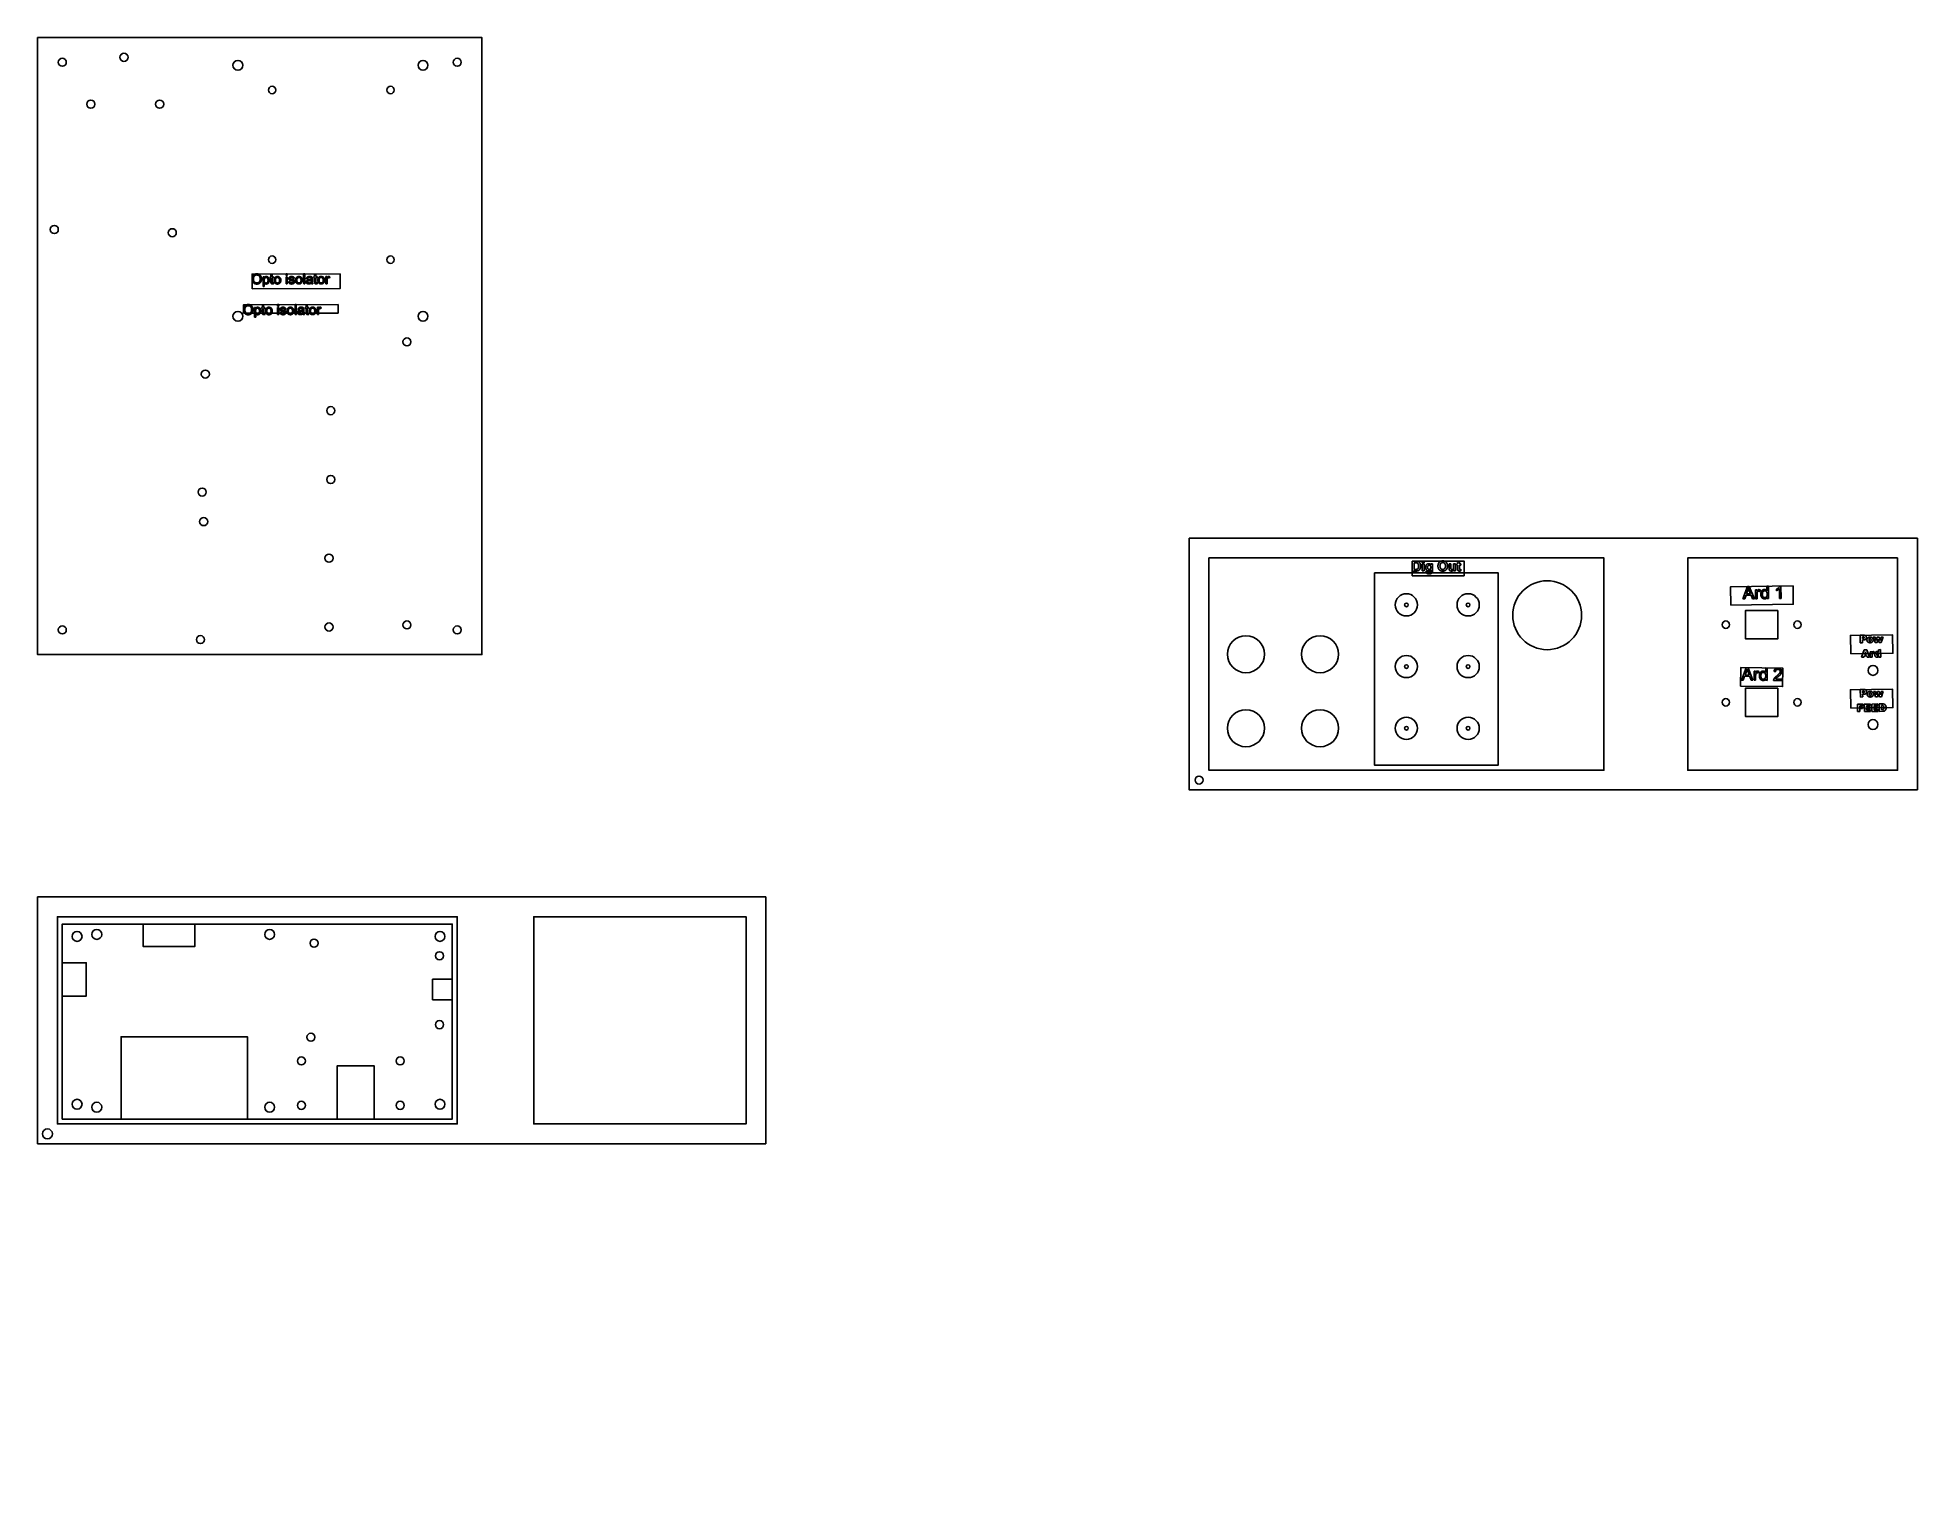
# Model space of a CAD drawing. Header units: millimetres. Extents: x 0 to 762, y -281 to 305.
import ezdxf

# ---------------------------------------------------------------- set-up
doc = ezdxf.new("R2010")
doc.units = ezdxf.units.MM
doc.layers.get('0').update_dxf_attribs({"linetype": 'CONTINUOUS'})

msp = doc.modelspace()

# ---------------------------------------------------------------- linework, layer by layer
for p, q in [((91.34, 203.95), (91.33, 207.96)), ((91.33, 207.96), (91.78, 207.96)), ((91.78, 207.96), (91.78, 207.58)), ((94.17, 207.58), (94.17, 207.96)), ((94.17, 207.96), (94.53, 207.96)), ((94.53, 207.58), (94.17, 207.58)), ((94.53, 208.68), (95.02, 208.98)), ((94.53, 207.96), (94.53, 208.68)), ((94.53, 205.91), (94.53, 207.58)), ((95.02, 208.98), (95.02, 207.96)), ((95.02, 207.96), (95.51, 207.96)), ((95.51, 207.58), (95.02, 207.58)), ((95.02, 207.58), (95.02, 205.89)), ((95.51, 207.96), (95.51, 207.58)), ((100.65, 209.07), (101.15, 209.08)), ((100.66, 208.51), (100.65, 209.07)), ((101.15, 208.51), (100.66, 208.51)), ((100.66, 205.07), (100.66, 207.97)), ((100.66, 207.97), (101.15, 207.97)), ((101.15, 209.08), (101.15, 208.51)), ((101.15, 207.97), (101.15, 205.08)), ((101.7, 205.94), (102.19, 206.02)), ((104, 207.23), (103.52, 207.16)), ((107.79, 205.09), (107.78, 209.09)), ((107.78, 209.09), (108.28, 209.09)), ((108.28, 209.09), (108.28, 205.09)), ((109.44, 207.09), (108.96, 207.16)), ((110.89, 206.37), (110.89, 206.55)), ((111.39, 206.96), (111.39, 206.31)), ((111.88, 207.61), (111.88, 207.99)), ((111.88, 207.99), (112.24, 207.99)), ((112.24, 207.61), (111.88, 207.61)), ((112.23, 208.71), (112.72, 209)), ((112.24, 207.99), (112.23, 208.71)), ((112.24, 205.94), (112.24, 207.61)), ((112.72, 209), (112.72, 207.99)), ((112.72, 207.99), (113.22, 207.99)), ((113.22, 207.61), (112.73, 207.61)), ((112.73, 207.61), (112.73, 205.92)), ((113.22, 207.99), (113.22, 207.61)), ((116.81, 205.1), (116.8, 208)), ((116.8, 208), (117.24, 208)), ((117.24, 208), (117.24, 207.56)), ((117.29, 206.62), (117.3, 205.1)), ((118.38, 207.91), (118.21, 207.45)), ((91.83, 203.95), (91.34, 203.95)), ((91.83, 205.36), (91.83, 203.95)), ((95.52, 205.51), (95.59, 205.07)), ((101.15, 205.08), (100.66, 205.07)), ((108.28, 205.09), (107.79, 205.09)), ((111.55, 205.09), (111.03, 205.09)), ((113.22, 205.54), (113.29, 205.1)), ((117.3, 205.1), (116.81, 205.1)), ((87.88, 191.51), (87.87, 195.52)), ((87.87, 195.52), (88.32, 195.52)), ((88.37, 191.51), (87.88, 191.51)), ((88.32, 195.52), (88.32, 195.14)), ((88.37, 192.92), (88.37, 191.51)), ((90.71, 195.14), (90.71, 195.52)), ((90.71, 195.52), (91.07, 195.52)), ((91.07, 195.14), (90.71, 195.14)), ((91.07, 196.24), (91.55, 196.54)), ((91.07, 195.52), (91.07, 196.24)), ((91.07, 193.47), (91.07, 195.14)), ((91.55, 196.54), (91.56, 195.52)), ((91.56, 195.52), (92.05, 195.52)), ((92.05, 195.14), (91.56, 195.14)), ((91.56, 195.14), (91.56, 193.45)), ((92.05, 195.52), (92.05, 195.14)), ((92.05, 193.07), (92.13, 192.63)), ((97.19, 196.07), (97.19, 196.64)), ((97.19, 196.64), (97.68, 196.64)), ((97.68, 196.07), (97.19, 196.07)), ((97.2, 192.64), (97.19, 195.53)), ((97.19, 195.53), (97.68, 195.53)), ((97.69, 192.64), (97.2, 192.64)), ((97.68, 196.64), (97.68, 196.07)), ((97.68, 195.53), (97.69, 192.64)), ((98.24, 193.5), (98.72, 193.58)), ((100.53, 194.79), (100.05, 194.73)), ((104.33, 192.65), (104.32, 196.65)), ((104.32, 196.65), (104.81, 196.65)), ((104.82, 192.65), (104.33, 192.65)), ((104.81, 196.65), (104.82, 192.65)), ((105.98, 194.66), (105.49, 194.72)), ((107.43, 193.93), (107.43, 194.11)), ((108.08, 192.66), (107.57, 192.65)), ((107.92, 194.52), (107.92, 193.87)), ((108.41, 195.17), (108.41, 195.55)), ((108.41, 195.55), (108.77, 195.55)), ((108.77, 195.17), (108.41, 195.17)), ((108.77, 196.27), (109.26, 196.57)), ((108.77, 195.55), (108.77, 196.27)), ((108.78, 193.51), (108.77, 195.17)), ((109.26, 196.57), (109.26, 195.56)), ((109.26, 195.56), (109.76, 195.56)), ((109.76, 195.17), (109.26, 195.17)), ((109.26, 195.17), (109.27, 193.48)), ((109.76, 195.56), (109.76, 195.17)), ((109.76, 193.1), (109.83, 192.66)), ((113.34, 192.67), (113.34, 195.56)), ((113.34, 195.56), (113.78, 195.56)), ((113.83, 192.67), (113.34, 192.67)), ((113.78, 195.56), (113.78, 195.12)), ((113.83, 194.18), (113.83, 192.67)), ((114.91, 195.47), (114.74, 195.02)), ((556.9, 92.7), (558.37, 92.71)), ((556.91, 88.7), (556.9, 92.7)), ((557.71, 92.03), (557.72, 89.38)), ((558.07, 92.03), (557.71, 92.03)), ((560.93, 92.01), (560.93, 92.72)), ((560.93, 92.72), (561.7, 92.72)), ((561.7, 92.01), (560.93, 92.01)), ((560.94, 88.72), (560.93, 91.61)), ((560.93, 91.61), (561.7, 91.61)), ((561.7, 92.72), (561.7, 92.01)), ((561.7, 91.61), (561.71, 88.72)), ((564.43, 91.22), (564.42, 91.62)), ((564.42, 91.62), (565.14, 91.62)), ((565.14, 91.62), (565.15, 89.02)), ((571.79, 89.81), (571.78, 91.64)), ((571.78, 91.64), (572.55, 91.64)), ((572.55, 91.64), (572.55, 90.31)), ((573.66, 90.42), (573.65, 91.65)), ((573.65, 91.65), (574.42, 91.65)), ((574.42, 91.65), (574.43, 88.75)), ((574.9, 91.04), (574.9, 91.65)), ((574.9, 91.65), (575.25, 91.65)), ((575.25, 92.23), (576.01, 92.68)), ((575.25, 91.65), (575.25, 92.23)), ((576.01, 92.68), (576.02, 91.65)), ((576.02, 91.65), (576.54, 91.65)), ((576.54, 91.65), (576.54, 91.04)), ((558.43, 88.71), (556.91, 88.7)), ((557.72, 89.38), (558.32, 89.38)), ((561.71, 88.72), (560.94, 88.72)), ((562.42, 88.53), (563.3, 88.42)), ((564.38, 88.77), (564.38, 89.19)), ((573.71, 88.75), (573.71, 89.18)), ((574.43, 88.75), (573.71, 88.75)), ((575.25, 91.04), (574.9, 91.04)), ((575.25, 89.78), (575.25, 91.04)), ((576.54, 91.04), (576.02, 91.04)), ((576.02, 91.04), (576.02, 89.87)), ((576.54, 89.4), (576.61, 88.81)), ((690.87, 77.39), (692.72, 82.42)), ((691.57, 77.4), (690.87, 77.39)), ((692.1, 78.92), (691.57, 77.4)), ((694.19, 78.95), (692.1, 78.92)), ((692.81, 80.94), (692.28, 79.46)), ((692.28, 79.46), (693.98, 79.49)), ((692.72, 82.42), (693.44, 82.43)), ((693.44, 82.43), (695.55, 77.45)), ((693.98, 79.49), (693.44, 80.86)), ((694.79, 77.44), (694.19, 78.95)), ((695.55, 77.45), (694.79, 77.44)), ((695.94, 81.08), (696.5, 81.09)), ((695.99, 77.46), (695.94, 81.08)), ((696.6, 77.47), (695.99, 77.46)), ((696.5, 81.09), (696.5, 80.54)), ((696.58, 79.36), (696.6, 77.47)), ((697.91, 80.99), (697.71, 80.42)), ((700.59, 80.72), (700.57, 82.52)), ((700.57, 82.52), (701.18, 82.52)), ((700.67, 77.52), (700.67, 77.97)), ((701.24, 77.52), (700.67, 77.52)), ((701.18, 82.52), (701.24, 77.52)), ((704.41, 80.74), (704.4, 81.33)), ((705.67, 77.58), (705.63, 81.49)), ((706.29, 77.59), (705.67, 77.58)), ((705.83, 82.6), (706.23, 82.61)), ((706.23, 82.61), (706.29, 77.59)), ((738.3, 62.66), (739.85, 62.68)), ((738.34, 59.66), (738.3, 62.66)), ((739.51, 62.06), (739.24, 62.06)), ((739.24, 62.06), (739.25, 61.39)), ((739.25, 61.39), (739.48, 61.39)), ((743.66, 61.9), (744.46, 61.91)), ((744.49, 59.73), (743.66, 61.9)), ((744.46, 61.91), (744.83, 60.54)), ((744.83, 60.54), (745.25, 61.92)), ((745.64, 61.06), (745.23, 59.74)), ((745.25, 61.92), (746, 61.93)), ((746.1, 59.75), (745.64, 61.06)), ((746, 61.93), (746.48, 60.56)), ((746.48, 60.56), (746.81, 61.94)), ((746.81, 61.94), (747.62, 61.94)), ((747.62, 61.94), (746.84, 59.76)), ((739.27, 59.67), (738.34, 59.66)), ((738.9, 53.76), (739.99, 56.77)), ((739.85, 53.77), (738.9, 53.76)), ((739.77, 60.79), (739.26, 60.78)), ((739.26, 60.78), (739.27, 59.67)), ((739.99, 54.26), (739.85, 53.77)), ((739.99, 56.77), (741.01, 56.78)), ((741.04, 54.28), (739.99, 54.26)), ((740.5, 56), (740.18, 54.92)), ((740.18, 54.92), (740.84, 54.92)), ((740.84, 54.92), (740.5, 56)), ((741.01, 56.78), (742.17, 53.8)), ((741.2, 53.78), (741.04, 54.28)), ((742.17, 53.8), (741.2, 53.78)), ((742.39, 55.97), (743.17, 55.98)), ((742.42, 53.8), (742.39, 55.97)), ((743.25, 53.81), (742.42, 53.8)), ((743.17, 55.98), (743.17, 55.62)), ((743.24, 54.54), (743.25, 53.81)), ((744.1, 55.93), (743.85, 55.33)), ((745.23, 59.74), (744.49, 59.73)), ((745.78, 56.84), (746.62, 56.85)), ((745.8, 55.8), (745.78, 56.84)), ((745.88, 53.84), (745.88, 54.16)), ((746.66, 53.85), (745.88, 53.84)), ((746.84, 59.76), (746.1, 59.75)), ((746.62, 56.85), (746.66, 53.85)), ((690.25, 44.54), (692.23, 49.52)), ((691.52, 46.04), (690.95, 44.54)), ((693.61, 46.02), (691.52, 46.04)), ((692.28, 48.04), (691.71, 46.58)), ((691.71, 46.58), (693.41, 46.56)), ((692.23, 49.52), (692.94, 49.51)), ((693.41, 46.56), (692.91, 47.95)), ((692.94, 49.51), (694.93, 44.49)), ((694.17, 44.49), (693.61, 46.02)), ((695.37, 44.48), (695.41, 48.1)), ((695.41, 48.1), (695.97, 48.09)), ((695.97, 48.09), (695.96, 47.55)), ((696.01, 46.37), (695.98, 44.47)), ((697.38, 47.96), (697.16, 47.39)), ((700.05, 47.63), (700.07, 49.42)), ((700.07, 49.42), (700.68, 49.41)), ((700.68, 49.41), (700.62, 44.41)), ((704.07, 47.88), (703.44, 47.95)), ((690.95, 44.54), (690.25, 44.54)), ((694.93, 44.49), (694.17, 44.49)), ((695.98, 44.47), (695.37, 44.48)), ((700.05, 44.42), (700.06, 44.88)), ((700.62, 44.41), (700.05, 44.42)), ((706.58, 44.34), (703.28, 44.38)), ((704.14, 44.96), (706.59, 44.93)), ((706.59, 44.93), (706.58, 44.34)), ((738.4, 40.66), (739.94, 40.68)), ((738.43, 37.66), (738.4, 40.66)), ((739.6, 40.07), (739.34, 40.06)), ((739.34, 40.06), (739.34, 39.39)), ((739.34, 39.39), (739.57, 39.4)), ((739.86, 38.79), (739.35, 38.79)), ((739.35, 38.79), (739.36, 37.67)), ((743.75, 39.9), (744.56, 39.91)), ((744.58, 37.73), (743.75, 39.9)), ((744.56, 39.91), (744.92, 38.54)), ((744.92, 38.54), (745.34, 39.92)), ((745.74, 39.06), (745.33, 37.74)), ((745.34, 39.92), (746.1, 39.93)), ((746.19, 37.75), (745.74, 39.06)), ((746.1, 39.93), (746.57, 38.56)), ((746.57, 38.56), (746.91, 39.94)), ((746.91, 39.94), (747.71, 39.94)), ((747.71, 39.94), (746.93, 37.76)), ((737.22, 34.74), (739.51, 34.76)), ((737.25, 31.74), (737.22, 34.74)), ((738.18, 31.75), (737.25, 31.74)), ((739.52, 34.12), (738.16, 34.1)), ((738.16, 34.1), (738.16, 33.58)), ((738.16, 33.58), (739.32, 33.59)), ((739.33, 32.99), (738.17, 32.97)), ((738.17, 32.97), (738.18, 31.75)), ((739.36, 37.67), (738.43, 37.66)), ((739.32, 33.59), (739.33, 32.99)), ((739.51, 34.76), (739.52, 34.12)), ((740.01, 34.77), (742.49, 34.8)), ((740.04, 31.77), (740.01, 34.77)), ((742.57, 31.8), (740.04, 31.77)), ((742.5, 34.16), (740.94, 34.14)), ((740.94, 34.14), (740.95, 33.66)), ((740.95, 33.66), (742.39, 33.68)), ((742.4, 33.07), (740.96, 33.05)), ((740.96, 33.05), (740.96, 32.46)), ((740.96, 32.46), (742.56, 32.48)), ((742.39, 33.68), (742.4, 33.07)), ((742.49, 34.8), (742.5, 34.16)), ((742.56, 32.48), (742.57, 31.8)), ((743.03, 34.81), (745.52, 34.84)), ((743.07, 31.81), (743.03, 34.81)), ((745.6, 31.84), (743.07, 31.81)), ((745.52, 34.19), (743.97, 34.18)), ((743.97, 34.18), (743.97, 33.7)), ((743.97, 33.7), (745.42, 33.72)), ((745.42, 33.1), (743.98, 33.09)), ((743.98, 33.09), (743.99, 32.5)), ((743.99, 32.5), (745.59, 32.52)), ((745.33, 37.74), (744.58, 37.73)), ((745.42, 33.72), (745.42, 33.1)), ((745.52, 34.84), (745.52, 34.19)), ((745.59, 32.52), (745.6, 31.84)), ((746.07, 34.84), (747.45, 34.86)), ((746.11, 31.84), (746.07, 34.84)), ((747.49, 31.86), (746.11, 31.84)), ((746.93, 37.76), (746.19, 37.75)), ((747.24, 34.18), (747.01, 34.17)), ((747.01, 34.17), (747.03, 32.53)), ((747.03, 32.53), (747.25, 32.54))]:
    msp.add_line(p, q)
for points in [[(0, 304.86), (180, 304.86), (180, 54.86), (0, 54.86)], [(86.9, 203.12), (122.53, 203.18), (122.52, 209.11), (86.89, 209.05)], [(83.43, 193.16), (121.72, 193.22), (121.71, 196.68), (83.42, 196.61)], [(761.53, 0), (761.53, 102), (466.53, 102), (466.53, 0)], [(474.53, 94), (634.53, 94), (634.53, 8), (474.53, 8)], [(556.91, 86.71), (577.92, 86.77), (577.9, 92.76), (556.9, 92.7)], [(753.53, 94), (668.53, 94), (668.53, 8), (753.53, 8)], [(541.64, 88), (591.64, 88), (591.64, 10), (541.64, 10)], [(685.94, 74.9), (711.27, 75.22), (711.18, 82.65), (685.85, 82.33)], [(704.93, 72.72), (704.93, 61.22), (691.93, 61.22), (691.93, 72.72)], [(734.5, 55.18), (751.59, 55.39), (751.5, 62.82), (734.41, 62.61)], [(689.84, 42.09), (706.92, 41.87), (707.02, 49.33), (689.94, 49.55)], [(704.93, 41.26), (704.93, 29.76), (691.93, 29.76), (691.93, 41.26)], [(734.5, 33.18), (751.59, 33.38), (751.5, 40.82), (734.41, 40.62)], [(295, -143.35), (295, -43.35), (0, -43.35), (0, -143.35)], [(0, -43.35), (0, -143.35), (295, -143.35), (295, -43.35)], [(170, -51.35), (170, -135.35), (8, -135.35), (8, -51.35)], [(8, -135.35), (8, -51.35), (170, -51.35), (170, -135.35)], [(201, -51.35), (201, -135.35), (287, -135.35), (287, -51.35)], [(287, -51.35), (201, -51.35), (201, -135.35), (287, -135.35)], [(10, -54.35), (168, -54.35), (168, -133.35), (10, -133.35)], [(168, -54.35), (168, -133.35), (10, -133.35), (10, -54.35)], [(42.75, -54.35), (63.75, -54.35), (63.75, -63.37), (42.75, -63.37)], [(63.75, -63.37), (42.75, -63.37), (42.75, -54.35), (63.75, -54.35)], [(10, -70), (19.7, -70), (19.7, -83.56), (10, -83.56)], [(10, -83.56), (10, -70), (19.7, -70), (19.7, -83.56)], [(168, -76.7), (160, -76.7), (160, -85), (168, -85)], [(160, -76.7), (160, -85), (168, -85), (168, -76.7)], [(33.81, -133.35), (85, -133.35), (85, -100), (33.81, -100)], [(85, -100), (33.81, -100), (33.81, -133.35), (85, -133.35)], [(121.38, -133.35), (136.31, -133.35), (136.31, -111.76), (121.38, -111.76)], [(121.38, -111.76), (121.38, -133.35), (136.31, -133.35), (136.31, -111.76)]]:
    msp.add_lwpolyline(points, close=True)
for centre, radius in [((35, 296.86), 1.63), ((10, 294.86), 1.64), ((81.13, 293.63), 2), ((156.13, 293.63), 2), ((170, 294.86), 1.64), ((95, 283.61), 1.5), ((143, 283.61), 1.5), ((21.56, 277.89), 1.64), ((49.46, 277.89), 1.64), ((6.76, 227.09), 1.64), ((54.56, 225.79), 1.64), ((95, 214.86), 1.5), ((143, 214.86), 1.5), ((81.13, 191.93), 2), ((156.13, 191.93), 2), ((149.61, 181.56), 1.63), ((67.97, 168.5), 1.64), ((118.77, 153.7), 1.64), ((66.67, 120.7), 1.64), ((118.77, 125.8), 1.64), ((67.27, 108.73), 1.64), ((118.07, 93.93), 1.64), ((611.53, 70.79), 13.95), ((554.53, 75), 4.5), ((579.53, 75), 4.5), ((554.53, 75), 0.75), ((579.53, 75), 0.75), ((10, 64.86), 1.64), ((65.97, 60.93), 1.64), ((118.07, 66.03), 1.64), ((149.61, 66.86), 1.63), ((170, 64.86), 1.64), ((489.53, 55), 7.5), ((519.53, 55), 7.5), ((683.93, 66.97), 1.5), ((712.93, 66.97), 1.5), ((554.53, 50), 4.5), ((579.53, 50), 4.5), ((554.53, 50), 0.75), ((579.53, 50), 0.75), ((743.53, 48.43), 2), ((489.53, 25), 7.5), ((519.53, 25), 7.5), ((683.93, 35.51), 1.5), ((712.93, 35.51), 1.5), ((554.53, 25), 4.5), ((554.53, 25), 0.75), ((579.53, 25), 4.5), ((579.53, 25), 0.75), ((743.53, 26.51), 2), ((470.53, 4), 1.64), ((16, -59.35), 2), ((16, -59.35), 2), ((23.99, -58.55), 2), ((23.99, -58.55), 2), ((93.99, -58.55), 2), ((93.99, -58.55), 2), ((112.01, -62.09), 1.64), ((112.01, -62.09), 1.64), ((163, -59.35), 2), ((163, -59.35), 2), ((162.81, -67.19), 1.64), ((162.81, -67.19), 1.64), ((110.71, -100.19), 1.64), ((110.71, -100.19), 1.64), ((162.81, -95.09), 1.64), ((162.81, -95.09), 1.64), ((106.88, -109.8), 1.64), ((106.88, -109.8), 1.64), ((146.88, -109.8), 1.64), ((146.88, -109.8), 1.64), ((16, -127.35), 2), ((16, -127.35), 2), ((23.99, -128.55), 2), ((23.99, -128.55), 2), ((93.99, -128.55), 2), ((93.99, -128.55), 2), ((106.88, -127.8), 1.64), ((106.88, -127.8), 1.64), ((146.88, -127.8), 1.64), ((146.88, -127.8), 1.64), ((163, -127.35), 2), ((163, -127.35), 2), ((4, -139.35), 2), ((4, -139.35), 2), ((209.74, -280.59), 0)]:
    msp.add_circle(centre, radius)
for points in [[(86.89, 207), (86.89, 208), (87.42, 208.56)], [(87.12, 206), (86.89, 206.47), (86.89, 207)], [(87.8, 205.26), (87.35, 205.53), (87.12, 206)], [(87.42, 208.56), (87.96, 209.12), (88.8, 209.13)], [(87.84, 208.28), (87.43, 207.9), (87.44, 206.99)], [(87.44, 206.99), (87.44, 206.27), (87.83, 205.85)], [(87.83, 205.85), (88.22, 205.44), (88.8, 205.44)], [(88.81, 208.67), (88.24, 208.67), (87.84, 208.28)], [(88.8, 209.13), (89.36, 209.13), (89.8, 208.86)], [(88.8, 205.44), (89.4, 205.44), (89.79, 205.86)], [(89.52, 208.47), (89.2, 208.67), (88.81, 208.67)], [(90, 207.91), (89.84, 208.27), (89.52, 208.47)], [(90.47, 205.96), (90.23, 205.48), (89.78, 205.24)], [(89.79, 205.86), (90.17, 206.28), (90.17, 207.05)], [(89.8, 208.86), (90.25, 208.6), (90.48, 208.13)], [(90.17, 207.05), (90.17, 207.54), (90, 207.91)], [(90.72, 207.05), (90.72, 206.44), (90.47, 205.96)], [(90.48, 208.13), (90.71, 207.65), (90.72, 207.05)], [(91.78, 207.58), (91.94, 207.8), (92.14, 207.91)], [(92.02, 207.35), (91.78, 207.05), (91.78, 206.49)], [(91.78, 206.49), (91.78, 205.93), (92.01, 205.67)], [(92.01, 205.67), (92.23, 205.4), (92.56, 205.4)], [(92.58, 207.64), (92.26, 207.64), (92.02, 207.35)], [(92.14, 207.91), (92.34, 208.02), (92.62, 208.02)], [(92.56, 205.4), (92.88, 205.4), (93.12, 205.68)], [(93.12, 207.37), (92.89, 207.64), (92.58, 207.64)], [(92.62, 208.02), (92.99, 208.03), (93.28, 207.83)], [(93.35, 206.54), (93.35, 207.09), (93.12, 207.37)], [(93.12, 205.68), (93.35, 205.95), (93.35, 206.54)], [(93.69, 205.73), (93.53, 205.38), (93.23, 205.19)], [(93.28, 207.83), (93.56, 207.64), (93.71, 207.3)], [(93.85, 206.53), (93.85, 206.09), (93.69, 205.73)], [(93.71, 207.3), (93.85, 206.95), (93.85, 206.53)], [(94.6, 205.33), (94.53, 205.47), (94.53, 205.91)], [(95.02, 205.89), (95.02, 205.68), (95.05, 205.62)], [(95.05, 205.62), (95.08, 205.56), (95.13, 205.52)], [(95.81, 206.52), (95.81, 207.32), (96.26, 207.71)], [(96.19, 205.39), (95.81, 205.78), (95.81, 206.52)], [(96.26, 207.71), (96.63, 208.03), (97.17, 208.03)], [(96.56, 207.35), (96.32, 207.07), (96.32, 206.52)], [(96.32, 206.52), (96.32, 205.96), (96.56, 205.68)], [(97.17, 207.63), (96.8, 207.63), (96.56, 207.35)], [(96.56, 205.68), (96.81, 205.41), (97.17, 205.41)], [(97.17, 208.03), (97.77, 208.03), (98.15, 207.64)], [(97.78, 207.35), (97.53, 207.63), (97.17, 207.63)], [(97.17, 205.41), (97.54, 205.41), (97.78, 205.69)], [(98.02, 206.54), (98.02, 207.07), (97.78, 207.35)], [(97.78, 205.69), (98.02, 205.97), (98.02, 206.54)], [(98.36, 205.68), (98.19, 205.36), (97.87, 205.18)], [(98.15, 207.64), (98.53, 207.25), (98.53, 206.56)], [(98.53, 206.56), (98.53, 206), (98.36, 205.68)], [(102.08, 205.25), (101.78, 205.48), (101.7, 205.94)], [(101.78, 207.2), (101.78, 207.4), (101.87, 207.56)], [(101.89, 206.82), (101.78, 206.99), (101.78, 207.2)], [(101.87, 207.56), (101.96, 207.73), (102.11, 207.84)], [(102.21, 206.54), (102, 206.64), (101.89, 206.82)], [(102.11, 207.84), (102.23, 207.92), (102.42, 207.98)], [(102.19, 206.02), (102.23, 205.73), (102.42, 205.57)], [(102.96, 206.31), (102.42, 206.44), (102.21, 206.54)], [(102.4, 207.53), (102.26, 207.41), (102.26, 207.26)], [(102.26, 207.26), (102.26, 207.17), (102.32, 207.09)], [(102.32, 207.09), (102.38, 207.01), (102.51, 206.96)], [(102.88, 207.64), (102.55, 207.64), (102.4, 207.53)], [(102.42, 207.98), (102.62, 208.04), (102.85, 208.04)], [(102.51, 206.96), (102.58, 206.93), (102.94, 206.84)], [(102.85, 208.04), (103.19, 208.04), (103.45, 207.94)], [(103.33, 207.51), (103.17, 207.64), (102.88, 207.64)], [(102.94, 206.84), (103.46, 206.7), (103.67, 206.61)], [(103.46, 206.14), (103.36, 206.21), (102.96, 206.31)], [(103.52, 207.16), (103.48, 207.39), (103.33, 207.51)], [(103.44, 205.56), (103.6, 205.69), (103.6, 205.88)], [(103.45, 207.94), (103.7, 207.85), (103.83, 207.68)], [(103.6, 205.88), (103.6, 206.05), (103.46, 206.14)], [(103.67, 206.61), (103.87, 206.52), (103.99, 206.35)], [(103.83, 207.68), (103.95, 207.51), (104, 207.23)], [(104.11, 205.93), (104.11, 205.69), (103.97, 205.47)], [(103.99, 206.35), (104.11, 206.18), (104.11, 205.93)], [(104.51, 206.53), (104.51, 207.34), (104.95, 207.72)], [(104.89, 205.41), (104.51, 205.8), (104.51, 206.53)], [(104.95, 207.72), (105.33, 208.05), (105.86, 208.05)], [(105.25, 207.36), (105.01, 207.09), (105.01, 206.53)], [(105.01, 206.53), (105.01, 205.97), (105.26, 205.7)], [(105.87, 207.64), (105.5, 207.64), (105.25, 207.36)], [(105.26, 205.7), (105.5, 205.42), (105.87, 205.42)], [(105.86, 208.05), (106.46, 208.05), (106.84, 207.66)], [(106.47, 207.36), (106.23, 207.64), (105.87, 207.64)], [(105.87, 205.42), (106.23, 205.42), (106.48, 205.7)], [(106.72, 206.55), (106.72, 207.09), (106.47, 207.36)], [(106.48, 205.7), (106.72, 205.98), (106.72, 206.55)], [(107.06, 205.7), (106.89, 205.37), (106.57, 205.2)], [(106.84, 207.66), (107.22, 207.27), (107.22, 206.58)], [(107.22, 206.58), (107.22, 206.02), (107.06, 205.7)], [(108.88, 205.85), (108.88, 206.07), (108.97, 206.24)], [(109.13, 205.26), (108.88, 205.49), (108.88, 205.85)], [(108.96, 207.16), (109.02, 207.47), (109.17, 207.66)], [(108.97, 206.24), (109.07, 206.42), (109.22, 206.52)], [(109.17, 207.66), (109.32, 207.85), (109.61, 207.95)], [(109.22, 206.52), (109.38, 206.63), (109.58, 206.69)], [(109.47, 206.1), (109.4, 206), (109.4, 205.87)], [(109.4, 205.87), (109.4, 205.67), (109.55, 205.54)], [(109.68, 207.53), (109.52, 207.4), (109.44, 207.09)], [(109.66, 206.26), (109.54, 206.21), (109.47, 206.1)], [(109.58, 206.69), (109.72, 206.72), (110.01, 206.76)], [(109.61, 207.95), (109.89, 208.05), (110.26, 208.05)], [(110.09, 206.36), (109.79, 206.32), (109.66, 206.26)], [(110.19, 207.65), (109.85, 207.65), (109.68, 207.53)], [(110.01, 206.76), (110.61, 206.83), (110.89, 206.93)], [(110.89, 206.55), (110.62, 206.44), (110.09, 206.36)], [(110.75, 207.48), (110.56, 207.65), (110.19, 207.65)], [(110.26, 208.05), (110.63, 208.05), (110.87, 207.97)], [(110.49, 205.53), (110.71, 205.66), (110.81, 205.87)], [(110.89, 207.06), (110.89, 207.36), (110.75, 207.48)], [(110.81, 205.87), (110.89, 206.04), (110.89, 206.37)], [(110.87, 207.97), (111.1, 207.88), (111.21, 207.75)], [(110.89, 206.93), (110.89, 207.03), (110.89, 207.06)], [(111.21, 207.75), (111.32, 207.62), (111.36, 207.41)], [(111.36, 207.41), (111.39, 207.29), (111.39, 206.96)], [(111.39, 206.31), (111.39, 205.62), (111.42, 205.44)], [(112.3, 205.36), (112.24, 205.5), (112.24, 205.94)], [(112.73, 205.92), (112.73, 205.71), (112.75, 205.65)], [(112.75, 205.65), (112.78, 205.59), (112.84, 205.55)], [(113.52, 206.55), (113.52, 207.35), (113.96, 207.74)], [(113.9, 205.42), (113.52, 205.81), (113.52, 206.55)], [(113.96, 207.74), (114.34, 208.06), (114.87, 208.06)], [(114.26, 207.38), (114.02, 207.1), (114.02, 206.55)], [(114.02, 206.55), (114.02, 205.99), (114.27, 205.71)], [(114.88, 207.66), (114.51, 207.65), (114.26, 207.38)], [(114.27, 205.71), (114.51, 205.44), (114.88, 205.44)], [(114.87, 208.06), (115.47, 208.06), (115.85, 207.67)], [(115.48, 207.38), (115.24, 207.66), (114.88, 207.66)], [(114.88, 205.44), (115.24, 205.44), (115.49, 205.72)], [(115.73, 206.57), (115.73, 207.1), (115.48, 207.38)], [(115.49, 205.72), (115.73, 205.99), (115.73, 206.57)], [(116.07, 205.71), (115.9, 205.39), (115.58, 205.21)], [(115.85, 207.67), (116.23, 207.28), (116.23, 206.59)], [(116.23, 206.59), (116.23, 206.03), (116.07, 205.71)], [(117.24, 207.56), (117.41, 207.87), (117.56, 207.97)], [(117.38, 207.19), (117.29, 206.93), (117.29, 206.62)], [(117.56, 207.46), (117.43, 207.36), (117.38, 207.19)], [(117.56, 207.97), (117.7, 208.07), (117.87, 208.07)], [(117.85, 207.56), (117.69, 207.56), (117.56, 207.46)], [(118.21, 207.45), (118.03, 207.56), (117.85, 207.56)], [(117.87, 208.07), (118.12, 208.07), (118.38, 207.91)], [(88.81, 204.99), (88.24, 204.99), (87.8, 205.26)], [(89.78, 205.24), (89.33, 204.99), (88.81, 204.99)], [(92.15, 205.1), (91.95, 205.2), (91.83, 205.36)], [(92.59, 205), (92.34, 205), (92.15, 205.1)], [(93.23, 205.19), (92.93, 205), (92.59, 205)], [(94.8, 205.11), (94.66, 205.2), (94.6, 205.33)], [(95.22, 205.03), (94.95, 205.03), (94.8, 205.11)], [(95.13, 205.52), (95.19, 205.49), (95.3, 205.49)], [(95.59, 205.07), (95.38, 205.03), (95.22, 205.03)], [(95.3, 205.49), (95.38, 205.49), (95.52, 205.51)], [(97.17, 205), (96.57, 205), (96.19, 205.39)], [(97.87, 205.18), (97.55, 205), (97.17, 205)], [(102.94, 205.01), (102.38, 205.01), (102.08, 205.25)], [(102.42, 205.57), (102.6, 205.42), (102.94, 205.42)], [(102.94, 205.42), (103.28, 205.42), (103.44, 205.56)], [(103.55, 205.13), (103.28, 205.01), (102.94, 205.01)], [(103.97, 205.47), (103.82, 205.25), (103.55, 205.13)], [(105.87, 205.02), (105.26, 205.02), (104.89, 205.41)], [(106.57, 205.2), (106.25, 205.02), (105.87, 205.02)], [(109.87, 205.02), (109.39, 205.02), (109.13, 205.26)], [(109.55, 205.54), (109.7, 205.41), (109.98, 205.41)], [(110.41, 205.12), (110.16, 205.03), (109.87, 205.02)], [(109.98, 205.41), (110.27, 205.41), (110.49, 205.53)], [(110.93, 205.45), (110.66, 205.22), (110.41, 205.12)], [(111.03, 205.09), (110.96, 205.24), (110.93, 205.45)], [(111.42, 205.44), (111.45, 205.26), (111.55, 205.09)], [(112.51, 205.14), (112.36, 205.23), (112.3, 205.36)], [(112.92, 205.06), (112.66, 205.06), (112.51, 205.14)], [(112.84, 205.55), (112.9, 205.52), (113.01, 205.52)], [(113.29, 205.1), (113.09, 205.06), (112.92, 205.06)], [(113.01, 205.52), (113.09, 205.52), (113.22, 205.54)], [(114.88, 205.03), (114.27, 205.03), (113.9, 205.42)], [(115.58, 205.21), (115.26, 205.03), (114.88, 205.03)], [(83.43, 194.56), (83.43, 195.56), (83.96, 196.12)], [(83.66, 193.56), (83.43, 194.03), (83.43, 194.56)], [(84.33, 192.82), (83.89, 193.09), (83.66, 193.56)], [(83.96, 196.12), (84.49, 196.68), (85.34, 196.69)], [(84.38, 195.84), (83.97, 195.46), (83.97, 194.55)], [(83.97, 194.55), (83.97, 193.83), (84.36, 193.41)], [(85.34, 192.55), (84.78, 192.55), (84.33, 192.82)], [(84.36, 193.41), (84.75, 193), (85.34, 193)], [(85.34, 196.23), (84.78, 196.23), (84.38, 195.84)], [(85.34, 196.69), (85.89, 196.69), (86.34, 196.42)], [(86.06, 196.03), (85.74, 196.23), (85.34, 196.23)], [(85.34, 193), (85.94, 193), (86.32, 193.42)], [(86.31, 192.8), (85.86, 192.55), (85.34, 192.55)], [(86.54, 195.47), (86.37, 195.83), (86.06, 196.03)], [(87.01, 193.52), (86.76, 193.04), (86.31, 192.8)], [(86.32, 193.42), (86.71, 193.84), (86.71, 194.61)], [(86.34, 196.42), (86.78, 196.16), (87.02, 195.69)], [(86.71, 194.61), (86.71, 195.1), (86.54, 195.47)], [(87.25, 194.61), (87.25, 194), (87.01, 193.52)], [(87.02, 195.69), (87.25, 195.21), (87.25, 194.61)], [(88.32, 195.14), (88.48, 195.36), (88.68, 195.47)], [(88.56, 194.91), (88.32, 194.61), (88.32, 194.05)], [(88.32, 194.05), (88.32, 193.49), (88.55, 193.23)], [(88.69, 192.66), (88.49, 192.76), (88.37, 192.92)], [(88.55, 193.23), (88.77, 192.96), (89.09, 192.96)], [(89.11, 195.2), (88.8, 195.2), (88.56, 194.91)], [(88.68, 195.47), (88.87, 195.58), (89.16, 195.58)], [(89.13, 192.56), (88.88, 192.56), (88.69, 192.66)], [(89.09, 192.96), (89.42, 192.96), (89.65, 193.24)], [(89.66, 194.93), (89.43, 195.2), (89.11, 195.2)], [(89.77, 192.75), (89.46, 192.56), (89.13, 192.56)], [(89.16, 195.58), (89.53, 195.59), (89.81, 195.39)], [(89.65, 193.24), (89.89, 193.51), (89.89, 194.1)], [(89.89, 194.1), (89.89, 194.65), (89.66, 194.93)], [(90.23, 193.29), (90.07, 192.94), (89.77, 192.75)], [(89.81, 195.39), (90.1, 195.2), (90.24, 194.86)], [(90.39, 194.09), (90.39, 193.65), (90.23, 193.29)], [(90.24, 194.86), (90.39, 194.51), (90.39, 194.09)], [(91.13, 192.89), (91.07, 193.03), (91.07, 193.47)], [(91.34, 192.67), (91.19, 192.76), (91.13, 192.89)], [(91.76, 192.59), (91.49, 192.59), (91.34, 192.67)], [(91.56, 193.45), (91.56, 193.24), (91.59, 193.18)], [(91.59, 193.18), (91.61, 193.12), (91.67, 193.08)], [(91.67, 193.08), (91.73, 193.05), (91.84, 193.05)], [(92.13, 192.63), (91.92, 192.59), (91.76, 192.59)], [(91.84, 193.05), (91.92, 193.05), (92.05, 193.07)], [(92.35, 194.08), (92.35, 194.88), (92.8, 195.27)], [(92.73, 192.95), (92.35, 193.34), (92.35, 194.08)], [(93.71, 192.56), (93.1, 192.56), (92.73, 192.95)], [(92.8, 195.27), (93.17, 195.59), (93.71, 195.59)], [(93.1, 194.91), (92.85, 194.63), (92.85, 194.08)], [(92.85, 194.08), (92.86, 193.52), (93.1, 193.24)], [(93.71, 195.19), (93.34, 195.19), (93.1, 194.91)], [(93.1, 193.24), (93.34, 192.97), (93.71, 192.97)], [(93.71, 195.59), (94.3, 195.59), (94.68, 195.2)], [(94.31, 194.91), (94.07, 195.19), (93.71, 195.19)], [(93.71, 192.97), (94.08, 192.97), (94.32, 193.25)], [(94.41, 192.74), (94.09, 192.56), (93.71, 192.56)], [(94.56, 194.1), (94.56, 194.63), (94.31, 194.91)], [(94.32, 193.25), (94.56, 193.53), (94.56, 194.1)], [(94.9, 193.24), (94.73, 192.92), (94.41, 192.74)], [(94.68, 195.2), (95.06, 194.81), (95.06, 194.12)], [(95.06, 194.12), (95.07, 193.56), (94.9, 193.24)], [(98.62, 192.81), (98.32, 193.04), (98.24, 193.5)], [(98.32, 194.77), (98.32, 194.96), (98.41, 195.13)], [(98.43, 194.38), (98.32, 194.55), (98.32, 194.77)], [(98.41, 195.13), (98.5, 195.29), (98.65, 195.4)], [(98.74, 194.1), (98.54, 194.2), (98.43, 194.38)], [(99.48, 192.57), (98.91, 192.57), (98.62, 192.81)], [(98.65, 195.4), (98.76, 195.48), (98.96, 195.54)], [(98.72, 193.58), (98.77, 193.29), (98.95, 193.13)], [(99.49, 193.87), (98.95, 194), (98.74, 194.1)], [(98.94, 195.09), (98.79, 194.97), (98.79, 194.82)], [(98.79, 194.82), (98.79, 194.73), (98.85, 194.65)], [(98.85, 194.65), (98.91, 194.57), (99.04, 194.52)], [(99.42, 195.2), (99.08, 195.2), (98.94, 195.09)], [(98.95, 193.13), (99.14, 192.98), (99.48, 192.98)], [(98.96, 195.54), (99.16, 195.6), (99.38, 195.6)], [(99.04, 194.52), (99.12, 194.49), (99.48, 194.4)], [(99.38, 195.6), (99.73, 195.6), (99.98, 195.51)], [(99.86, 195.07), (99.71, 195.2), (99.42, 195.2)], [(99.48, 194.4), (100, 194.26), (100.2, 194.17)], [(99.48, 192.98), (99.81, 192.98), (99.98, 193.12)], [(100.09, 192.69), (99.82, 192.58), (99.48, 192.57)], [(100, 193.7), (99.9, 193.77), (99.49, 193.87)], [(100.05, 194.73), (100.02, 194.95), (99.86, 195.07)], [(99.98, 195.51), (100.24, 195.41), (100.36, 195.24)], [(99.98, 193.12), (100.14, 193.26), (100.14, 193.44)], [(100.14, 193.44), (100.14, 193.61), (100, 193.7)], [(100.5, 193.03), (100.36, 192.81), (100.09, 192.69)], [(100.2, 194.17), (100.41, 194.08), (100.53, 193.91)], [(100.36, 195.24), (100.49, 195.07), (100.53, 194.79)], [(100.65, 193.49), (100.65, 193.25), (100.5, 193.03)], [(100.53, 193.91), (100.65, 193.74), (100.65, 193.49)], [(101.05, 194.09), (101.04, 194.9), (101.49, 195.28)], [(101.42, 192.97), (101.05, 193.36), (101.05, 194.09)], [(102.41, 192.58), (101.8, 192.58), (101.42, 192.97)], [(101.49, 195.28), (101.86, 195.61), (102.4, 195.61)], [(101.79, 194.93), (101.55, 194.65), (101.55, 194.09)], [(101.55, 194.09), (101.55, 193.54), (101.79, 193.26)], [(102.4, 195.2), (102.03, 195.2), (101.79, 194.93)], [(101.79, 193.26), (102.04, 192.98), (102.41, 192.98)], [(102.4, 195.61), (103, 195.61), (103.38, 195.22)], [(103.01, 194.93), (102.77, 195.2), (102.4, 195.2)], [(102.41, 192.98), (102.77, 192.98), (103.01, 193.26)], [(103.11, 192.76), (102.79, 192.58), (102.41, 192.58)], [(103.26, 194.11), (103.25, 194.65), (103.01, 194.93)], [(103.01, 193.26), (103.26, 193.54), (103.26, 194.11)], [(103.59, 193.26), (103.43, 192.94), (103.11, 192.76)], [(103.38, 195.22), (103.76, 194.83), (103.76, 194.14)], [(103.76, 194.14), (103.76, 193.58), (103.59, 193.26)], [(105.41, 193.41), (105.41, 193.63), (105.51, 193.8)], [(105.67, 192.82), (105.41, 193.05), (105.41, 193.41)], [(105.49, 194.72), (105.56, 195.03), (105.71, 195.22)], [(105.51, 193.8), (105.61, 193.98), (105.76, 194.09)], [(106.4, 192.59), (105.93, 192.59), (105.67, 192.82)], [(105.71, 195.22), (105.86, 195.41), (106.14, 195.51)], [(105.76, 194.09), (105.92, 194.19), (106.12, 194.25)], [(106, 193.66), (105.94, 193.56), (105.94, 193.43)], [(105.94, 193.43), (105.94, 193.23), (106.09, 193.1)], [(106.22, 195.09), (106.05, 194.97), (105.98, 194.66)], [(106.2, 193.82), (106.07, 193.77), (106, 193.66)], [(106.09, 193.1), (106.23, 192.97), (106.52, 192.97)], [(106.12, 194.25), (106.26, 194.29), (106.55, 194.32)], [(106.14, 195.51), (106.43, 195.62), (106.8, 195.62)], [(106.63, 193.92), (106.32, 193.88), (106.2, 193.82)], [(106.73, 195.21), (106.38, 195.21), (106.22, 195.09)], [(106.95, 192.68), (106.69, 192.59), (106.4, 192.59)], [(106.52, 192.97), (106.81, 192.97), (107.03, 193.1)], [(106.55, 194.32), (107.15, 194.39), (107.43, 194.49)], [(107.43, 194.11), (107.16, 194), (106.63, 193.92)], [(107.29, 195.04), (107.1, 195.21), (106.73, 195.21)], [(106.8, 195.62), (107.17, 195.62), (107.4, 195.53)], [(107.47, 193.01), (107.2, 192.78), (106.95, 192.68)], [(107.03, 193.1), (107.25, 193.22), (107.35, 193.44)], [(107.43, 194.62), (107.43, 194.92), (107.29, 195.04)], [(107.35, 193.44), (107.43, 193.6), (107.43, 193.93)], [(107.4, 195.53), (107.64, 195.44), (107.74, 195.31)], [(107.43, 194.49), (107.43, 194.59), (107.43, 194.62)], [(107.57, 192.65), (107.49, 192.81), (107.47, 193.01)], [(107.74, 195.31), (107.85, 195.18), (107.9, 194.98)], [(107.9, 194.98), (107.92, 194.85), (107.92, 194.52)], [(107.92, 193.87), (107.93, 193.18), (107.96, 193)], [(107.96, 193), (107.99, 192.82), (108.08, 192.66)], [(108.84, 192.93), (108.78, 193.06), (108.78, 193.51)], [(109.05, 192.7), (108.9, 192.79), (108.84, 192.93)], [(109.46, 192.62), (109.19, 192.62), (109.05, 192.7)], [(109.27, 193.48), (109.27, 193.27), (109.29, 193.21)], [(109.29, 193.21), (109.32, 193.15), (109.38, 193.11)], [(109.38, 193.11), (109.44, 193.08), (109.54, 193.08)], [(109.83, 192.66), (109.62, 192.62), (109.46, 192.62)], [(109.54, 193.08), (109.63, 193.08), (109.76, 193.1)], [(110.06, 194.11), (110.05, 194.91), (110.5, 195.3)], [(110.43, 192.98), (110.06, 193.37), (110.06, 194.11)], [(111.42, 192.6), (110.81, 192.59), (110.43, 192.98)], [(110.5, 195.3), (110.87, 195.62), (111.41, 195.62)], [(110.8, 194.94), (110.56, 194.67), (110.56, 194.11)], [(110.56, 194.11), (110.56, 193.55), (110.8, 193.28)], [(111.41, 195.22), (111.04, 195.22), (110.8, 194.94)], [(110.8, 193.28), (111.05, 193), (111.42, 193)], [(111.41, 195.62), (112.01, 195.63), (112.39, 195.23)], [(112.02, 194.94), (111.78, 195.22), (111.41, 195.22)], [(111.42, 193), (111.78, 193), (112.02, 193.28)], [(112.12, 192.77), (111.8, 192.6), (111.42, 192.6)], [(112.27, 194.13), (112.26, 194.67), (112.02, 194.94)], [(112.02, 193.28), (112.27, 193.56), (112.27, 194.13)], [(112.6, 193.27), (112.44, 192.95), (112.12, 192.77)], [(112.39, 195.23), (112.77, 194.84), (112.77, 194.15)], [(112.77, 194.15), (112.77, 193.59), (112.6, 193.27)], [(113.78, 195.12), (113.95, 195.43), (114.09, 195.53)], [(113.91, 194.76), (113.83, 194.49), (113.83, 194.18)], [(114.09, 195.03), (113.97, 194.93), (113.91, 194.76)], [(114.09, 195.53), (114.24, 195.63), (114.41, 195.63)], [(114.38, 195.12), (114.22, 195.12), (114.09, 195.03)], [(114.74, 195.02), (114.56, 195.12), (114.38, 195.12)], [(114.41, 195.63), (114.66, 195.63), (114.91, 195.47)], [(558.73, 91.99), (558.56, 92.03), (558.07, 92.03)], [(558.37, 92.71), (558.87, 92.71), (559.14, 92.63)], [(559.11, 91.81), (558.96, 91.95), (558.73, 91.99)], [(559.34, 91.42), (559.26, 91.67), (559.11, 91.81)], [(559.14, 92.63), (559.49, 92.53), (559.74, 92.27)], [(559.42, 90.71), (559.42, 91.17), (559.34, 91.42)], [(559.74, 92.27), (559.99, 92), (560.12, 91.62)], [(560.12, 91.62), (560.26, 91.24), (560.26, 90.68)], [(562.67, 91.3), (563.02, 91.68), (563.54, 91.69)], [(563.54, 91.69), (564.07, 91.69), (564.43, 91.22)], [(567.3, 90.71), (567.3, 91.32), (567.48, 91.73)], [(567.48, 91.73), (567.61, 92.04), (567.85, 92.28)], [(567.85, 92.28), (568.08, 92.53), (568.36, 92.64)], [(568.43, 91.77), (568.13, 91.43), (568.13, 90.74)], [(568.36, 92.64), (568.74, 92.8), (569.23, 92.81)], [(569.24, 92.11), (568.74, 92.11), (568.43, 91.77)], [(569.23, 92.81), (570.11, 92.81), (570.64, 92.26)], [(570.04, 91.78), (569.74, 92.12), (569.24, 92.11)], [(570.34, 90.75), (570.34, 91.44), (570.04, 91.78)], [(570.64, 92.26), (571.17, 91.71), (571.18, 90.74)], [(558.32, 89.38), (558.66, 89.38), (558.81, 89.42)], [(559.14, 88.79), (558.88, 88.71), (558.43, 88.71)], [(558.81, 89.42), (559, 89.47), (559.13, 89.59)], [(559.13, 89.59), (559.26, 89.71), (559.34, 89.98)], [(559.71, 89.12), (559.5, 88.91), (559.14, 88.79)], [(559.34, 89.98), (559.42, 90.24), (559.42, 90.71)], [(560.14, 89.82), (559.99, 89.39), (559.71, 89.12)], [(560.26, 90.68), (560.26, 90.18), (560.14, 89.82)], [(562.32, 90.18), (562.32, 90.91), (562.67, 91.3)], [(562.59, 89.21), (562.32, 89.6), (562.32, 90.18)], [(562.42, 88.44), (562.42, 88.47), (562.42, 88.53)], [(562.73, 87.8), (562.42, 88.05), (562.42, 88.44)], [(563.51, 88.72), (562.93, 88.72), (562.59, 89.21)], [(563.78, 87.55), (563.04, 87.54), (562.73, 87.8)], [(563.28, 90.88), (563.1, 90.67), (563.1, 90.23)], [(563.1, 90.23), (563.11, 89.77), (563.28, 89.55)], [(563.74, 91.1), (563.46, 91.1), (563.28, 90.88)], [(563.28, 89.55), (563.46, 89.34), (563.73, 89.34)], [(563.3, 88.42), (563.32, 88.27), (563.4, 88.21)], [(563.4, 88.21), (563.51, 88.13), (563.75, 88.13)], [(564.38, 89.19), (564.04, 88.72), (563.51, 88.72)], [(563.73, 89.34), (564.01, 89.34), (564.2, 89.56)], [(564.2, 90.88), (564.02, 91.1), (563.74, 91.1)], [(563.75, 88.13), (564.05, 88.13), (564.2, 88.22)], [(564.42, 87.63), (564.17, 87.55), (563.78, 87.55)], [(564.39, 90.21), (564.39, 90.66), (564.2, 90.88)], [(564.2, 89.56), (564.39, 89.78), (564.39, 90.21)], [(564.2, 88.22), (564.3, 88.28), (564.35, 88.42)], [(564.35, 88.42), (564.38, 88.51), (564.38, 88.77)], [(564.83, 87.86), (564.68, 87.71), (564.42, 87.63)], [(565.07, 88.26), (564.98, 88), (564.83, 87.86)], [(565.15, 89.02), (565.15, 88.51), (565.07, 88.26)], [(567.83, 89.21), (567.3, 89.75), (567.3, 90.71)], [(569.25, 88.67), (568.36, 88.67), (567.83, 89.21)], [(568.13, 90.74), (568.13, 90.06), (568.45, 89.71)], [(568.45, 89.71), (568.76, 89.36), (569.24, 89.36)], [(569.24, 89.36), (569.73, 89.36), (570.03, 89.71)], [(570.65, 89.22), (570.13, 88.67), (569.25, 88.67)], [(570.03, 89.71), (570.34, 90.06), (570.34, 90.75)], [(571.18, 90.74), (571.18, 89.77), (570.65, 89.22)], [(571.89, 89.17), (571.79, 89.4), (571.79, 89.81)], [(572.23, 88.81), (572, 88.94), (571.89, 89.17)], [(572.75, 88.68), (572.46, 88.68), (572.23, 88.81)], [(572.55, 90.31), (572.55, 89.7), (572.6, 89.56)], [(572.6, 89.56), (572.64, 89.43), (572.75, 89.35)], [(572.75, 89.35), (572.86, 89.26), (573.04, 89.27)], [(573.3, 88.82), (573.04, 88.68), (572.75, 88.68)], [(573.04, 89.27), (573.23, 89.27), (573.39, 89.37)], [(573.71, 89.18), (573.56, 88.95), (573.3, 88.82)], [(573.39, 89.37), (573.54, 89.48), (573.6, 89.64)], [(573.6, 89.64), (573.66, 89.8), (573.66, 90.42)], [(575.28, 89.24), (575.25, 89.37), (575.25, 89.78)], [(575.39, 88.94), (575.31, 89.05), (575.28, 89.24)], [(575.63, 88.76), (575.47, 88.83), (575.39, 88.94)], [(576.01, 88.69), (575.8, 88.69), (575.63, 88.76)], [(576.61, 88.81), (576.34, 88.69), (576.01, 88.69)], [(576.02, 89.87), (576.02, 89.52), (576.04, 89.46)], [(576.04, 89.46), (576.05, 89.4), (576.11, 89.36)], [(576.11, 89.36), (576.16, 89.33), (576.24, 89.33)], [(576.24, 89.33), (576.34, 89.33), (576.54, 89.4)], [(693.07, 81.9), (692.98, 81.41), (692.81, 80.94)], [(693.44, 80.86), (693.19, 81.49), (693.07, 81.9)], [(696.5, 80.54), (696.71, 80.93), (696.89, 81.05)], [(696.67, 80.08), (696.57, 79.75), (696.58, 79.36)], [(696.9, 80.42), (696.74, 80.3), (696.67, 80.08)], [(696.89, 81.05), (697.06, 81.18), (697.28, 81.18)], [(697.26, 80.54), (697.06, 80.54), (696.9, 80.42)], [(697.71, 80.42), (697.48, 80.55), (697.26, 80.54)], [(697.28, 81.18), (697.59, 81.18), (697.91, 80.99)], [(698.08, 79.29), (698.07, 79.83), (698.25, 80.28)], [(698.29, 78.31), (698.08, 78.74), (698.08, 79.29)], [(698.25, 80.28), (698.42, 80.72), (698.78, 80.96)], [(698.86, 77.65), (698.49, 77.89), (698.29, 78.31)], [(698.97, 80.36), (698.7, 80.02), (698.71, 79.3)], [(698.71, 79.3), (698.72, 78.6), (699.01, 78.26)], [(698.78, 80.96), (699.14, 81.2), (699.58, 81.21)], [(699.66, 77.42), (699.23, 77.42), (698.86, 77.65)], [(699.65, 80.7), (699.24, 80.69), (698.97, 80.36)], [(699.01, 78.26), (699.31, 77.92), (699.71, 77.93)], [(699.58, 81.21), (699.91, 81.21), (700.17, 81.08)], [(700.36, 80.36), (700.07, 80.71), (699.65, 80.7)], [(700.67, 77.97), (700.33, 77.43), (699.66, 77.42)], [(699.71, 77.93), (700.11, 77.93), (700.39, 78.27)], [(700.17, 81.08), (700.43, 80.94), (700.59, 80.72)], [(700.66, 79.27), (700.65, 80.02), (700.36, 80.36)], [(700.39, 78.27), (700.67, 78.6), (700.66, 79.27)], [(704.4, 81.33), (704.91, 81.58), (705.29, 81.93)], [(705.05, 81.06), (704.69, 80.84), (704.41, 80.74)], [(705.63, 81.49), (705.41, 81.28), (705.05, 81.06)], [(705.29, 81.93), (705.67, 82.28), (705.83, 82.6)], [(739.48, 61.39), (739.75, 61.4), (739.85, 61.49)], [(739.86, 61.97), (739.77, 62.07), (739.51, 62.06)], [(740.6, 61.06), (740.33, 60.8), (739.77, 60.79)], [(739.85, 62.68), (740.35, 62.68), (740.6, 62.45)], [(739.85, 61.49), (739.96, 61.59), (739.96, 61.73)], [(739.96, 61.73), (739.96, 61.87), (739.86, 61.97)], [(740.6, 62.45), (740.86, 62.21), (740.86, 61.77)], [(740.86, 61.77), (740.87, 61.31), (740.6, 61.06)], [(741.09, 60.77), (741.09, 61.27), (741.42, 61.6)], [(741.42, 61.6), (741.75, 61.92), (742.32, 61.93)], [(742.04, 61.21), (741.92, 61.07), (741.93, 60.79)], [(742.34, 61.36), (742.16, 61.35), (742.04, 61.21)], [(742.32, 61.93), (742.97, 61.94), (743.31, 61.56)], [(742.63, 61.22), (742.51, 61.36), (742.34, 61.36)], [(742.75, 60.8), (742.75, 61.09), (742.63, 61.22)], [(743.31, 61.56), (743.58, 61.26), (743.59, 60.82)], [(741.5, 59.91), (741.1, 60.24), (741.09, 60.77)], [(742.35, 59.66), (741.83, 59.65), (741.5, 59.91)], [(741.93, 60.79), (741.93, 60.49), (742.05, 60.36)], [(742.05, 60.36), (742.17, 60.22), (742.35, 60.22)], [(742.35, 60.22), (742.53, 60.22), (742.64, 60.36)], [(743.27, 59.99), (742.94, 59.67), (742.35, 59.66)], [(742.64, 60.36), (742.76, 60.5), (742.75, 60.8)], [(743.17, 55.62), (743.28, 55.86), (743.4, 55.95)], [(743.36, 55.25), (743.24, 55.06), (743.24, 54.54)], [(743.59, 60.82), (743.59, 60.31), (743.27, 59.99)], [(743.62, 55.39), (743.45, 55.39), (743.36, 55.25)], [(743.4, 55.95), (743.52, 56.03), (743.7, 56.04)], [(743.85, 55.33), (743.7, 55.39), (743.62, 55.39)], [(743.7, 56.04), (743.88, 56.04), (744.1, 55.93)], [(744.25, 54.93), (744.25, 55.47), (744.5, 55.76)], [(744.5, 54.11), (744.26, 54.45), (744.25, 54.93)], [(744.5, 55.76), (744.76, 56.05), (745.16, 56.05)], [(745.18, 53.78), (744.74, 53.78), (744.5, 54.11)], [(745.18, 55.31), (745.08, 55.19), (745.09, 54.9)], [(745.09, 54.9), (745.09, 54.64), (745.19, 54.52)], [(745.16, 56.05), (745.35, 56.06), (745.51, 55.99)], [(745.42, 55.43), (745.28, 55.43), (745.18, 55.31)], [(745.58, 53.88), (745.4, 53.79), (745.18, 53.78)], [(745.19, 54.52), (745.3, 54.39), (745.45, 54.4)], [(745.7, 55.31), (745.59, 55.44), (745.42, 55.43)], [(745.45, 54.4), (745.61, 54.4), (745.71, 54.52)], [(745.51, 55.99), (745.67, 55.93), (745.8, 55.8)], [(745.88, 54.16), (745.72, 53.95), (745.58, 53.88)], [(745.81, 54.93), (745.81, 55.19), (745.7, 55.31)], [(745.71, 54.52), (745.82, 54.65), (745.81, 54.93)], [(692.56, 48.99), (692.46, 48.51), (692.28, 48.04)], [(692.91, 47.95), (692.68, 48.58), (692.56, 48.99)], [(695.96, 47.55), (696.18, 47.93), (696.36, 48.05)], [(696.12, 47.08), (696.01, 46.76), (696.01, 46.37)], [(696.35, 47.42), (696.19, 47.3), (696.12, 47.08)], [(696.71, 47.53), (696.51, 47.53), (696.35, 47.42)], [(696.36, 48.05), (696.54, 48.17), (696.75, 48.17)], [(697.16, 47.39), (696.94, 47.53), (696.71, 47.53)], [(696.75, 48.17), (697.06, 48.16), (697.38, 47.96)], [(697.5, 46.26), (697.51, 46.8), (697.7, 47.24)], [(697.69, 45.27), (697.5, 45.7), (697.5, 46.26)], [(697.7, 47.24), (697.88, 47.68), (698.25, 47.91)], [(698.42, 47.3), (698.14, 46.97), (698.13, 46.25)], [(698.13, 46.25), (698.12, 45.56), (698.41, 45.21)], [(698.25, 47.91), (698.61, 48.14), (699.06, 48.14)], [(699.11, 47.63), (698.7, 47.63), (698.42, 47.3)], [(699.06, 48.14), (699.39, 48.13), (699.64, 47.99)], [(699.81, 47.27), (699.53, 47.62), (699.11, 47.63)], [(699.64, 47.99), (699.89, 47.85), (700.05, 47.63)], [(699.79, 45.18), (700.07, 45.5), (700.08, 46.18)], [(700.08, 46.18), (700.09, 46.92), (699.81, 47.27)], [(703.44, 47.95), (703.51, 48.66), (703.94, 49.02)], [(703.77, 45.46), (704.05, 45.79), (704.58, 46.21)], [(703.94, 49.02), (704.37, 49.39), (705.08, 49.38)], [(704.35, 48.61), (704.08, 48.35), (704.07, 47.88)], [(705.06, 48.87), (704.62, 48.87), (704.35, 48.61)], [(705.12, 45.91), (704.56, 45.45), (704.4, 45.29)], [(704.58, 46.21), (705.4, 46.87), (705.69, 47.26)], [(705.74, 48.61), (705.48, 48.86), (705.06, 48.87)], [(705.08, 49.38), (705.8, 49.37), (706.21, 48.96)], [(706.08, 46.77), (705.79, 46.46), (705.12, 45.91)], [(705.69, 47.26), (705.99, 47.64), (705.99, 47.99)], [(705.99, 47.99), (706, 48.36), (705.74, 48.61)], [(706.49, 47.38), (706.36, 47.09), (706.08, 46.77)], [(706.21, 48.96), (706.63, 48.56), (706.62, 47.97)], [(706.62, 47.97), (706.62, 47.67), (706.49, 47.38)], [(698.24, 44.6), (697.88, 44.84), (697.69, 45.27)], [(699.04, 44.35), (698.6, 44.36), (698.24, 44.6)], [(698.41, 45.21), (698.7, 44.86), (699.1, 44.85)], [(700.06, 44.88), (699.71, 44.34), (699.04, 44.35)], [(699.1, 44.85), (699.5, 44.85), (699.79, 45.18)], [(703.28, 44.38), (703.27, 44.6), (703.35, 44.8)], [(703.35, 44.8), (703.48, 45.14), (703.77, 45.46)], [(704.4, 45.29), (704.24, 45.12), (704.14, 44.96)], [(739.57, 39.4), (739.84, 39.4), (739.95, 39.49)], [(739.95, 39.97), (739.86, 40.07), (739.6, 40.07)], [(740.69, 39.06), (740.42, 38.8), (739.86, 38.79)], [(739.94, 40.68), (740.44, 40.69), (740.7, 40.45)], [(740.05, 39.73), (740.05, 39.88), (739.95, 39.97)], [(739.95, 39.49), (740.05, 39.59), (740.05, 39.73)], [(740.95, 39.77), (740.96, 39.32), (740.69, 39.06)], [(740.7, 40.45), (740.95, 40.21), (740.95, 39.77)], [(741.18, 38.78), (741.18, 39.27), (741.51, 39.6)], [(741.59, 37.92), (741.19, 38.24), (741.18, 38.78)], [(741.51, 39.6), (741.84, 39.92), (742.41, 39.93)], [(742.13, 39.22), (742.02, 39.07), (742.02, 38.79)], [(742.02, 38.79), (742.02, 38.5), (742.14, 38.36)], [(742.43, 39.36), (742.25, 39.36), (742.13, 39.22)], [(742.14, 38.36), (742.26, 38.22), (742.44, 38.22)], [(742.41, 39.93), (743.07, 39.94), (743.4, 39.56)], [(742.72, 39.22), (742.6, 39.36), (742.43, 39.36)], [(742.44, 38.22), (742.62, 38.23), (742.73, 38.36)], [(742.84, 38.8), (742.84, 39.09), (742.72, 39.22)], [(742.73, 38.36), (742.85, 38.5), (742.84, 38.8)], [(743.68, 38.82), (743.69, 38.32), (743.36, 37.99)], [(743.4, 39.56), (743.68, 39.26), (743.68, 38.82)], [(742.44, 37.66), (741.92, 37.65), (741.59, 37.92)], [(743.36, 37.99), (743.03, 37.67), (742.44, 37.66)], [(747.76, 34.01), (747.6, 34.18), (747.24, 34.18)], [(747.25, 32.54), (747.55, 32.54), (747.67, 32.61)], [(747.45, 34.86), (747.86, 34.86), (748.11, 34.76)], [(748.04, 31.95), (747.73, 31.86), (747.49, 31.86)], [(747.67, 32.61), (747.79, 32.67), (747.86, 32.83)], [(747.92, 33.36), (747.92, 33.83), (747.76, 34.01)], [(747.86, 32.83), (747.92, 33), (747.92, 33.36)], [(748.45, 32.19), (748.26, 32.01), (748.04, 31.95)], [(748.11, 34.76), (748.36, 34.65), (748.53, 34.44)], [(748.75, 32.64), (748.64, 32.37), (748.45, 32.19)], [(748.53, 34.44), (748.69, 34.24), (748.77, 33.96)], [(748.85, 33.38), (748.86, 32.9), (748.75, 32.64)], [(748.77, 33.96), (748.85, 33.69), (748.85, 33.38)]]:
    msp.add_open_spline(points, degree=2)

doc.saveas('drawing.dxf')
